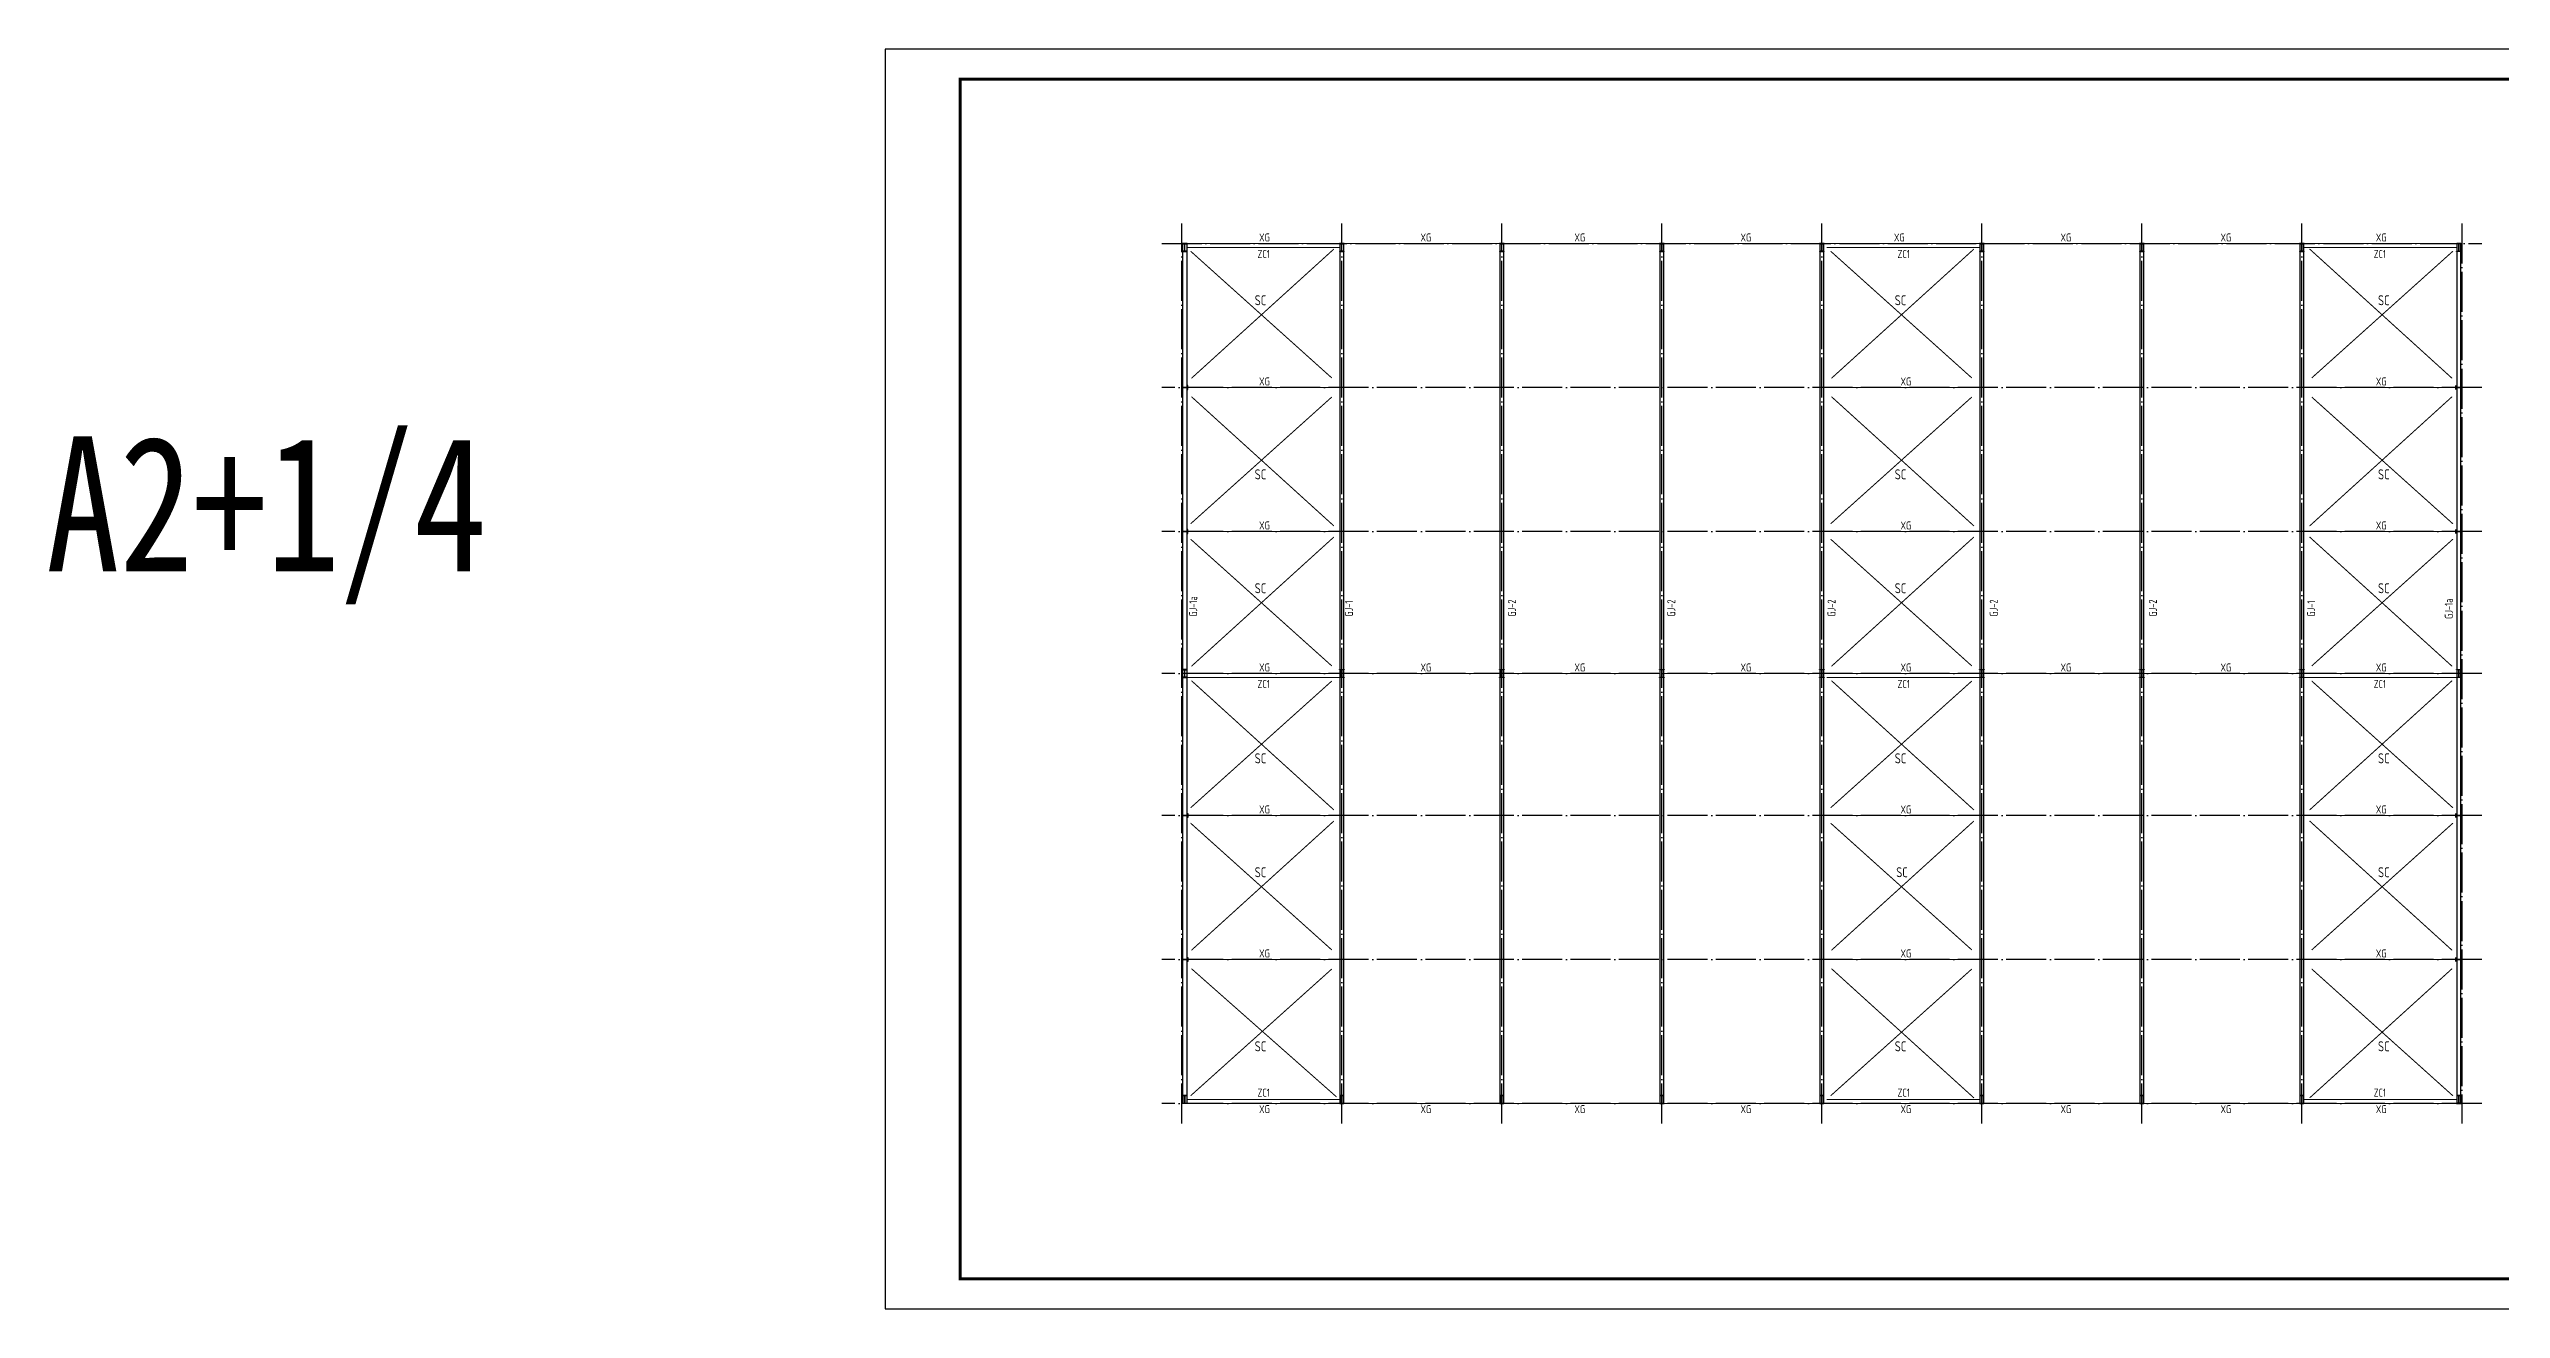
# Model space of a CAD drawing. Extents: x 32461 to 402082, y -617694 to 182569.
# Drawn here: x 32461 to 155051, y -215749 to -152749 of the extents above; entities that cross this region are included whole.
import ezdxf

# ---------------------------------------------------------------- set-up
doc = ezdxf.new("R2010")
doc.units = 0
doc.header["$LTSCALE"] = 1000
doc.header["$MEASUREMENT"] = 0
doc.linetypes.add('DOTE', pattern=[2.42, 2, -0.2, 0.02, -0.2])
for name, color, linetype in [('10', 7, 'CONTINUOUS'), ('DOTE', 252, 'CONTINUOUS'), ('PUB_TITLE', 4, 'CONTINUOUS'), ('TEXT', 7, 'CONTINUOUS'), ('WALL', 6, 'CONTINUOUS'), ('ZC', 6, 'CONTINUOUS'), ('屋面支撑', 1, 'CONTINUOUS'), ('系杆', 7, 'CONTINUOUS'), ('钢柱', 3, 'CONTINUOUS')]:
    doc.layers.add(name, color=color, linetype=linetype)
doc.layers.add('钢架', color=6, linetype='CONTINUOUS', lineweight=25)
doc.styles.add('-黑体', font='simhei.ttf')
doc.styles.add('TSSD_REIN', font='atssdeng.shx', dxfattribs={"width": 0.7, "bigfont": 'atssdchn.shx'})

msp = doc.modelspace()

# ---------------------------------------------------------------- linework, layer by layer
at = {"layer": 'DOTE', "color": 251, "linetype": 'DOTE'}
for p, q in [((89093.1, -206472.4), (89093.1, -161472.4)), ((97093.1, -206472.4), (97093.1, -161472.4)), ((105093.1, -206472.4), (105093.1, -161472.4)), ((113093.1, -206472.4), (113093.1, -161472.4)), ((121093.1, -206472.4), (121093.1, -161472.4)), ((129093.1, -206472.4), (129093.1, -161472.4)), ((137093.1, -206472.4), (137093.1, -161472.4)), ((145093.1, -206472.4), (145093.1, -161472.4)), ((153093.1, -161472.4), (153093.1, -206472.4)), ((88093.1, -162472.4), (154093.1, -162472.4)), ((154093.1, -169672.4), (88093.1, -169672.4)), ((154093.1, -176872.4), (88093.1, -176872.4)), ((154093.1, -183972.4), (88093.1, -183972.4)), ((154093.1, -191072.4), (88093.1, -191072.4)), ((154093.1, -198272.4), (88093.1, -198272.4)), ((154093.1, -205472.4), (88093.1, -205472.4))]:
    msp.add_line(p, q, dxfattribs=at)
at = {"layer": 'PUB_TITLE'}
msp.add_lwpolyline([(74273.1, -215748.7), (185723.1, -215748.7), (185723.1, -152748.7), (74273.1, -152748.7)], close=True, dxfattribs=at)
at = {"layer": 'PUB_TITLE', "const_width": 150}
msp.add_lwpolyline([(78023.1, -214248.7), (184223.1, -214248.7), (184223.1, -154248.7), (78023.1, -154248.7)], close=True, dxfattribs=at)
at = {"layer": 'ZC', "const_width": 50}
for points in [[(89343.1, -162672.4), (96993.1, -162672.4)], [(121343.1, -162672.4), (128993.1, -162672.4)], [(152843.1, -162672.4), (145193.1, -162672.4)], [(89343.1, -184172.4), (96993.1, -184172.4)], [(121343.1, -184172.4), (128993.1, -184172.4)], [(152843.1, -184172.4), (145193.1, -184172.4)], [(89343.1, -205272.4), (96993.1, -205272.4)], [(121343.1, -205272.4), (128993.1, -205272.4)], [(152843.1, -205272.4), (145193.1, -205272.4)]]:
    msp.add_lwpolyline(points, dxfattribs=at)
at = {"layer": '屋面支撑', "const_width": 50}
for points in [[(89535.4, -162854.6), (96597.4, -169197)], [(89578.2, -169212.8), (96701.2, -162748.9)], [(121535.4, -162854.6), (128597.4, -169197)], [(121578.2, -169212.8), (128701.2, -162748.9)], [(152607.9, -169212.8), (145484.9, -162748.9)], [(152650.7, -162854.6), (145588.7, -169197)], [(89535.4, -176490.3), (96597.4, -170147.9)], [(89578.2, -170132.1), (96701.2, -176596)], [(121535.4, -176490.3), (128597.4, -170147.9)], [(121578.2, -170132.1), (128701.2, -176596)], [(152607.9, -170132.1), (145484.9, -176596)], [(152650.7, -176490.3), (145588.7, -170147.9)], [(89535.4, -177254.6), (96597.4, -183597)], [(89578.2, -183612.8), (96701.2, -177148.9)], [(121535.4, -177254.6), (128597.4, -183597)], [(121578.2, -183612.8), (128701.2, -177148.9)], [(152607.9, -183612.8), (145484.9, -177148.9)], [(152650.7, -177254.6), (145588.7, -183597)], [(89535.4, -190690.3), (96597.4, -184347.9)], [(89578.2, -184332.1), (96701.2, -190796)], [(121535.4, -190690.3), (128597.4, -184347.9)], [(121578.2, -184332.1), (128701.2, -190796)], [(152607.9, -184332.1), (145484.9, -190796)], [(152650.7, -190690.3), (145588.7, -184347.9)], [(89535.4, -191454.6), (96597.4, -197797)], [(89578.2, -197812.8), (96701.2, -191348.9)], [(121535.4, -191454.6), (128597.4, -197797)], [(121578.2, -197812.8), (128701.2, -191348.9)], [(152607.9, -197812.8), (145484.9, -191348.9)], [(152650.7, -191454.6), (145588.7, -197797)], [(89535.4, -205090.3), (96597.4, -198747.9)], [(89578.2, -198732.1), (96833.7, -205147.7)], [(121535.4, -205090.3), (128597.4, -198747.9)], [(121578.2, -198732.1), (128701.2, -205196)], [(152607.9, -198732.1), (145484.9, -205196)], [(152650.7, -205090.3), (145588.7, -198747.9)]]:
    msp.add_lwpolyline(points, dxfattribs=at)
at = {"layer": '系杆', "const_width": 50}
for points in [[(89363.1, -162472.4), (96973.1, -162472.4)], [(104973.1, -162472.4), (97213.1, -162472.4)], [(105213.1, -162472.4), (112973.1, -162472.4)], [(120973.1, -162472.4), (113213.1, -162472.4)], [(128973.1, -162472.4), (121213.1, -162472.4)], [(136973.1, -162472.4), (129213.1, -162472.4)], [(144973.1, -162472.4), (137213.1, -162472.4)], [(152823.1, -162472.4), (145213.1, -162472.4)], [(89363.1, -169672.4), (96973.1, -169672.4)], [(128973.1, -169672.4), (121213.1, -169672.4)], [(152823.1, -169672.4), (145213.1, -169672.4)], [(89363.1, -176872.4), (96973.1, -176872.4)], [(128973.1, -176872.4), (121213.1, -176872.4)], [(152823.1, -176872.4), (145213.1, -176872.4)], [(89363.1, -183972.4), (96973.1, -183972.4)], [(104973.1, -183972.4), (97213.1, -183972.4)], [(105213.1, -183972.4), (112973.1, -183972.4)], [(120973.1, -183972.4), (113213.1, -183972.4)], [(128973.1, -183972.4), (121213.1, -183972.4)], [(136973.1, -183972.4), (129213.1, -183972.4)], [(144973.1, -183972.4), (137213.1, -183972.4)], [(152823.1, -183972.4), (145213.1, -183972.4)], [(89363.1, -191072.4), (96973.1, -191072.4)], [(128973.1, -191072.4), (121213.1, -191072.4)], [(152823.1, -191072.4), (145213.1, -191072.4)], [(89363.1, -198272.4), (96973.1, -198272.4)], [(128973.1, -198272.4), (121213.1, -198272.4)], [(152823.1, -198272.4), (145213.1, -198272.4)], [(89363.1, -205472.4), (96973.1, -205472.4)], [(104973.1, -205472.4), (97213.1, -205472.4)], [(105213.1, -205472.4), (112973.1, -205472.4)], [(120973.1, -205472.4), (113213.1, -205472.4)], [(128973.1, -205472.4), (121213.1, -205472.4)], [(136973.1, -205472.4), (129213.1, -205472.4)], [(144973.1, -205472.4), (137213.1, -205472.4)], [(152823.1, -205472.4), (145213.1, -205472.4)]]:
    msp.add_lwpolyline(points, dxfattribs=at)
at = {"layer": '钢架'}
for points in [[(89143.1, -205472.4), (89143.1, -162472.4), (89343.1, -162472.4), (89343.1, -205472.4), (89143.1, -205472.4)], [(97193.1, -205472.4), (97193.1, -162472.4), (96993.1, -162472.4), (96993.1, -205472.4), (97193.1, -205472.4)], [(105193.1, -205472.4), (105193.1, -162472.4), (104993.1, -162472.4), (104993.1, -205472.4), (105193.1, -205472.4)], [(113193.1, -205472.4), (113193.1, -162472.4), (112993.1, -162472.4), (112993.1, -205472.4), (113193.1, -205472.4)], [(121193.1, -205472.4), (121193.1, -162472.4), (120993.1, -162472.4), (120993.1, -205472.4), (121193.1, -205472.4)], [(129193.1, -205472.4), (129193.1, -162472.4), (128993.1, -162472.4), (128993.1, -205472.4), (129193.1, -205472.4)], [(137193.1, -205472.4), (137193.1, -162472.4), (136993.1, -162472.4), (136993.1, -205472.4), (137193.1, -205472.4)], [(145193.1, -205472.4), (145193.1, -162472.4), (144993.1, -162472.4), (144993.1, -205472.4), (145193.1, -205472.4)], [(153043.1, -205472.4), (153043.1, -162472.4), (152843.1, -162472.4), (152843.1, -205472.4), (153043.1, -205472.4)]]:
    msp.add_lwpolyline(points, dxfattribs=at)
at = {"layer": '钢柱'}
for points in [[(89363.1, -162472.4), (89123.1, -162472.4), (89123.1, -162482.4), (89239.1, -162482.4), (89239.1, -162862.4), (89123.1, -162862.4), (89123.1, -162872.4), (89363.1, -162872.4), (89363.1, -162862.4), (89247.1, -162862.4), (89247.1, -162482.4), (89363.1, -162482.4), (89363.1, -162472.4)], [(97213.1, -162472.4), (96973.1, -162472.4), (96973.1, -162482.4), (97089.1, -162482.4), (97089.1, -162862.4), (96973.1, -162862.4), (96973.1, -162872.4), (97213.1, -162872.4), (97213.1, -162862.4), (97097.1, -162862.4), (97097.1, -162482.4), (97213.1, -162482.4), (97213.1, -162472.4)], [(105213.1, -162472.4), (104973.1, -162472.4), (104973.1, -162482.4), (105089.1, -162482.4), (105089.1, -162862.4), (104973.1, -162862.4), (104973.1, -162872.4), (105213.1, -162872.4), (105213.1, -162862.4), (105097.1, -162862.4), (105097.1, -162482.4), (105213.1, -162482.4), (105213.1, -162472.4)], [(113213.1, -162472.4), (112973.1, -162472.4), (112973.1, -162482.4), (113089.1, -162482.4), (113089.1, -162862.4), (112973.1, -162862.4), (112973.1, -162872.4), (113213.1, -162872.4), (113213.1, -162862.4), (113097.1, -162862.4), (113097.1, -162482.4), (113213.1, -162482.4), (113213.1, -162472.4)], [(121213.1, -162472.4), (120973.1, -162472.4), (120973.1, -162482.4), (121089.1, -162482.4), (121089.1, -162862.4), (120973.1, -162862.4), (120973.1, -162872.4), (121213.1, -162872.4), (121213.1, -162862.4), (121097.1, -162862.4), (121097.1, -162482.4), (121213.1, -162482.4), (121213.1, -162472.4)], [(129213.1, -162472.4), (128973.1, -162472.4), (128973.1, -162482.4), (129089.1, -162482.4), (129089.1, -162862.4), (128973.1, -162862.4), (128973.1, -162872.4), (129213.1, -162872.4), (129213.1, -162862.4), (129097.1, -162862.4), (129097.1, -162482.4), (129213.1, -162482.4), (129213.1, -162472.4)], [(137213.1, -162472.4), (136973.1, -162472.4), (136973.1, -162482.4), (137089.1, -162482.4), (137089.1, -162862.4), (136973.1, -162862.4), (136973.1, -162872.4), (137213.1, -162872.4), (137213.1, -162862.4), (137097.1, -162862.4), (137097.1, -162482.4), (137213.1, -162482.4), (137213.1, -162472.4)], [(145213.1, -162472.4), (144973.1, -162472.4), (144973.1, -162482.4), (145089.1, -162482.4), (145089.1, -162862.4), (144973.1, -162862.4), (144973.1, -162872.4), (145213.1, -162872.4), (145213.1, -162862.4), (145097.1, -162862.4), (145097.1, -162482.4), (145213.1, -162482.4), (145213.1, -162472.4)], [(152823.1, -162472.4), (153063.1, -162472.4), (153063.1, -162482.4), (152947.1, -162482.4), (152947.1, -162862.4), (153063.1, -162862.4), (153063.1, -162872.4), (152823.1, -162872.4), (152823.1, -162862.4), (152939.1, -162862.4), (152939.1, -162482.4), (152823.1, -162482.4), (152823.1, -162472.4)], [(89393.1, -169772.4), (89393.1, -169572.4), (89383.1, -169572.4), (89383.1, -169668.4), (89103.1, -169668.4), (89103.1, -169572.4), (89093.1, -169572.4), (89093.1, -169772.4), (89103.1, -169772.4), (89103.1, -169676.4), (89383.1, -169676.4), (89383.1, -169772.4), (89393.1, -169772.4)], [(152793.1, -169772.4), (152793.1, -169572.4), (152803.1, -169572.4), (152803.1, -169668.4), (153083.1, -169668.4), (153083.1, -169572.4), (153093.1, -169572.4), (153093.1, -169772.4), (153083.1, -169772.4), (153083.1, -169676.4), (152803.1, -169676.4), (152803.1, -169772.4), (152793.1, -169772.4)], [(89393.1, -176972.4), (89393.1, -176772.4), (89383.1, -176772.4), (89383.1, -176868.4), (89103.1, -176868.4), (89103.1, -176772.4), (89093.1, -176772.4), (89093.1, -176972.4), (89103.1, -176972.4), (89103.1, -176876.4), (89383.1, -176876.4), (89383.1, -176972.4), (89393.1, -176972.4)], [(152793.1, -176972.4), (152793.1, -176772.4), (152803.1, -176772.4), (152803.1, -176868.4), (153083.1, -176868.4), (153083.1, -176772.4), (153093.1, -176772.4), (153093.1, -176972.4), (153083.1, -176972.4), (153083.1, -176876.4), (152803.1, -176876.4), (152803.1, -176972.4), (152793.1, -176972.4)], [(89363.1, -183772.4), (89123.1, -183772.4), (89123.1, -183782.4), (89239.1, -183782.4), (89239.1, -184162.4), (89123.1, -184162.4), (89123.1, -184172.4), (89363.1, -184172.4), (89363.1, -184162.4), (89247.1, -184162.4), (89247.1, -183782.4), (89363.1, -183782.4), (89363.1, -183772.4)], [(97213.1, -184172.4), (96973.1, -184172.4), (96973.1, -184162.4), (97089.1, -184162.4), (97089.1, -183782.4), (96973.1, -183782.4), (96973.1, -183772.4), (97213.1, -183772.4), (97213.1, -183782.4), (97097.1, -183782.4), (97097.1, -184162.4), (97213.1, -184162.4), (97213.1, -184172.4)], [(105213.1, -184172.4), (104973.1, -184172.4), (104973.1, -184162.4), (105089.1, -184162.4), (105089.1, -183782.4), (104973.1, -183782.4), (104973.1, -183772.4), (105213.1, -183772.4), (105213.1, -183782.4), (105097.1, -183782.4), (105097.1, -184162.4), (105213.1, -184162.4), (105213.1, -184172.4)], [(113213.1, -184172.4), (112973.1, -184172.4), (112973.1, -184162.4), (113089.1, -184162.4), (113089.1, -183782.4), (112973.1, -183782.4), (112973.1, -183772.4), (113213.1, -183772.4), (113213.1, -183782.4), (113097.1, -183782.4), (113097.1, -184162.4), (113213.1, -184162.4), (113213.1, -184172.4)], [(121213.1, -184172.4), (120973.1, -184172.4), (120973.1, -184162.4), (121089.1, -184162.4), (121089.1, -183782.4), (120973.1, -183782.4), (120973.1, -183772.4), (121213.1, -183772.4), (121213.1, -183782.4), (121097.1, -183782.4), (121097.1, -184162.4), (121213.1, -184162.4), (121213.1, -184172.4)], [(129213.1, -184172.4), (128973.1, -184172.4), (128973.1, -184162.4), (129089.1, -184162.4), (129089.1, -183782.4), (128973.1, -183782.4), (128973.1, -183772.4), (129213.1, -183772.4), (129213.1, -183782.4), (129097.1, -183782.4), (129097.1, -184162.4), (129213.1, -184162.4), (129213.1, -184172.4)], [(137213.1, -184172.4), (136973.1, -184172.4), (136973.1, -184162.4), (137089.1, -184162.4), (137089.1, -183782.4), (136973.1, -183782.4), (136973.1, -183772.4), (137213.1, -183772.4), (137213.1, -183782.4), (137097.1, -183782.4), (137097.1, -184162.4), (137213.1, -184162.4), (137213.1, -184172.4)], [(145213.1, -184172.4), (144973.1, -184172.4), (144973.1, -184162.4), (145089.1, -184162.4), (145089.1, -183782.4), (144973.1, -183782.4), (144973.1, -183772.4), (145213.1, -183772.4), (145213.1, -183782.4), (145097.1, -183782.4), (145097.1, -184162.4), (145213.1, -184162.4), (145213.1, -184172.4)], [(152823.1, -183772.4), (153063.1, -183772.4), (153063.1, -183782.4), (152947.1, -183782.4), (152947.1, -184162.4), (153063.1, -184162.4), (153063.1, -184172.4), (152823.1, -184172.4), (152823.1, -184162.4), (152939.1, -184162.4), (152939.1, -183782.4), (152823.1, -183782.4), (152823.1, -183772.4)], [(89393.1, -190972.4), (89393.1, -191172.4), (89383.1, -191172.4), (89383.1, -191076.4), (89103.1, -191076.4), (89103.1, -191172.4), (89093.1, -191172.4), (89093.1, -190972.4), (89103.1, -190972.4), (89103.1, -191068.4), (89383.1, -191068.4), (89383.1, -190972.4), (89393.1, -190972.4)], [(152793.1, -190972.4), (152793.1, -191172.4), (152803.1, -191172.4), (152803.1, -191076.4), (153083.1, -191076.4), (153083.1, -191172.4), (153093.1, -191172.4), (153093.1, -190972.4), (153083.1, -190972.4), (153083.1, -191068.4), (152803.1, -191068.4), (152803.1, -190972.4), (152793.1, -190972.4)], [(89393.1, -198172.4), (89393.1, -198372.4), (89383.1, -198372.4), (89383.1, -198276.4), (89103.1, -198276.4), (89103.1, -198372.4), (89093.1, -198372.4), (89093.1, -198172.4), (89103.1, -198172.4), (89103.1, -198268.4), (89383.1, -198268.4), (89383.1, -198172.4), (89393.1, -198172.4)], [(152793.1, -198172.4), (152793.1, -198372.4), (152803.1, -198372.4), (152803.1, -198276.4), (153083.1, -198276.4), (153083.1, -198372.4), (153093.1, -198372.4), (153093.1, -198172.4), (153083.1, -198172.4), (153083.1, -198268.4), (152803.1, -198268.4), (152803.1, -198172.4), (152793.1, -198172.4)], [(89363.1, -205472.4), (89123.1, -205472.4), (89123.1, -205462.4), (89239.1, -205462.4), (89239.1, -205082.4), (89123.1, -205082.4), (89123.1, -205072.4), (89363.1, -205072.4), (89363.1, -205082.4), (89247.1, -205082.4), (89247.1, -205462.4), (89363.1, -205462.4), (89363.1, -205472.4)], [(97213.1, -205472.4), (96973.1, -205472.4), (96973.1, -205462.4), (97089.1, -205462.4), (97089.1, -205082.4), (96973.1, -205082.4), (96973.1, -205072.4), (97213.1, -205072.4), (97213.1, -205082.4), (97097.1, -205082.4), (97097.1, -205462.4), (97213.1, -205462.4), (97213.1, -205472.4)], [(105213.1, -205472.4), (104973.1, -205472.4), (104973.1, -205462.4), (105089.1, -205462.4), (105089.1, -205082.4), (104973.1, -205082.4), (104973.1, -205072.4), (105213.1, -205072.4), (105213.1, -205082.4), (105097.1, -205082.4), (105097.1, -205462.4), (105213.1, -205462.4), (105213.1, -205472.4)], [(113213.1, -205472.4), (112973.1, -205472.4), (112973.1, -205462.4), (113089.1, -205462.4), (113089.1, -205082.4), (112973.1, -205082.4), (112973.1, -205072.4), (113213.1, -205072.4), (113213.1, -205082.4), (113097.1, -205082.4), (113097.1, -205462.4), (113213.1, -205462.4), (113213.1, -205472.4)], [(121213.1, -205472.4), (120973.1, -205472.4), (120973.1, -205462.4), (121089.1, -205462.4), (121089.1, -205082.4), (120973.1, -205082.4), (120973.1, -205072.4), (121213.1, -205072.4), (121213.1, -205082.4), (121097.1, -205082.4), (121097.1, -205462.4), (121213.1, -205462.4), (121213.1, -205472.4)], [(129213.1, -205472.4), (128973.1, -205472.4), (128973.1, -205462.4), (129089.1, -205462.4), (129089.1, -205082.4), (128973.1, -205082.4), (128973.1, -205072.4), (129213.1, -205072.4), (129213.1, -205082.4), (129097.1, -205082.4), (129097.1, -205462.4), (129213.1, -205462.4), (129213.1, -205472.4)], [(137213.1, -205472.4), (136973.1, -205472.4), (136973.1, -205462.4), (137089.1, -205462.4), (137089.1, -205082.4), (136973.1, -205082.4), (136973.1, -205072.4), (137213.1, -205072.4), (137213.1, -205082.4), (137097.1, -205082.4), (137097.1, -205462.4), (137213.1, -205462.4), (137213.1, -205472.4)], [(145213.1, -205472.4), (144973.1, -205472.4), (144973.1, -205462.4), (145089.1, -205462.4), (145089.1, -205082.4), (144973.1, -205082.4), (144973.1, -205072.4), (145213.1, -205072.4), (145213.1, -205082.4), (145097.1, -205082.4), (145097.1, -205462.4), (145213.1, -205462.4), (145213.1, -205472.4)], [(152823.1, -205472.4), (153063.1, -205472.4), (153063.1, -205462.4), (152947.1, -205462.4), (152947.1, -205082.4), (153063.1, -205082.4), (153063.1, -205072.4), (152823.1, -205072.4), (152823.1, -205082.4), (152939.1, -205082.4), (152939.1, -205462.4), (152823.1, -205462.4), (152823.1, -205472.4)]]:
    msp.add_lwpolyline(points, dxfattribs=at)

# ---------------------------------------------------------------- texts
at = {"layer": '10', "style": 'TSSD_REIN', "width": 0.8}
for p in [(92960.6, -162371.4), (101029.8, -162371.4), (108725.5, -162371.4), (117029.8, -162371.4), (124701, -162371.4), (133029.8, -162371.4), (141029.8, -162371.4), (148794.7, -162371.4), (92960.6, -169571.4), (125029.8, -169571.4), (148794.7, -169571.4), (92960.6, -176771.4), (125029.8, -176771.4), (148794.7, -176771.4), (92960.6, -183871.4), (101029.8, -183871.4), (108725.5, -183871.4), (117029.8, -183871.4), (125029.8, -183871.4), (133029.8, -183871.4), (141029.8, -183871.4), (148794.7, -183871.4), (92960.6, -190971.4), (125029.8, -190971.4), (148794.7, -190971.4), (92960.6, -198171.4), (125029.8, -198171.4), (148794.7, -198171.4), (92960.6, -205958.2), (101029.8, -205958.2), (108725.5, -205958.2), (117029.8, -205958.2), (125029.8, -205958.2), (133029.8, -205958.2), (141029.8, -205958.2), (148794.7, -205958.2)]:
    msp.add_text('XG', height=400, dxfattribs=at).set_placement(p)
at = {"layer": 'TEXT', "color": 3, "style": '-黑体', "width": 0.8}
msp.add_text('A2+1/4', height=6753.37, dxfattribs=at).set_placement((32306.9, -178868.4))
at = {"layer": 'WALL', "style": 'TSSD_REIN', "width": 0.8}
for s, p in [('GJ-1a', (89865.8, -181131.6)), ('GJ-1', (97653.8, -181131.6)), ('GJ-2', (105802.7, -181131.6)), ('GJ-2', (113769.6, -181131.6)), ('GJ-2', (121781.3, -181131.6)), ('GJ-2', (129892.4, -181131.6)), ('GJ-2', (137849.2, -181131.6)), ('GJ-1', (145762, -181131.6)), ('GJ-1a', (152642.6, -181246.6))]:
    msp.add_text(s, height=400, rotation=90, dxfattribs=at).set_placement(p)
at = {"layer": 'ZC', "style": 'TSSD_REIN', "width": 0.8}
for p in [(92881, -163197), (124881, -163197), (148689.7, -163197), (92881, -184697), (124881, -184697), (148689.7, -184697), (92881, -205132.5), (124881, -205132.5), (148689.7, -205132.5)]:
    msp.add_text('ZC1', height=400, dxfattribs=at).set_placement(p)
at = {"layer": '屋面支撑', "style": 'TSSD_REIN', "width": 0.8}
for p in [(92743.1, -165560, 8), (124743.1, -165560, 8), (148904.5, -165560, 8), (92743.1, -174265.6, 8), (124743.1, -174265.6, 8), (148904.5, -174265.6, 8), (92743.1, -179960, 8), (124743.1, -179960, 8), (148904.5, -179960, 8), (92743.1, -188465.6, 8), (124743.1, -188465.6, 8), (148904.5, -188465.6, 8), (92743.1, -194160, 8), (124816.8, -194160, 8), (148904.5, -194160, 8), (92743.1, -202865.6, 8), (124743.1, -202865.6, 8), (148904.5, -202865.6, 8)]:
    msp.add_text('SC', height=500, dxfattribs=at).set_placement(p)

doc.saveas('drawing.dxf')
